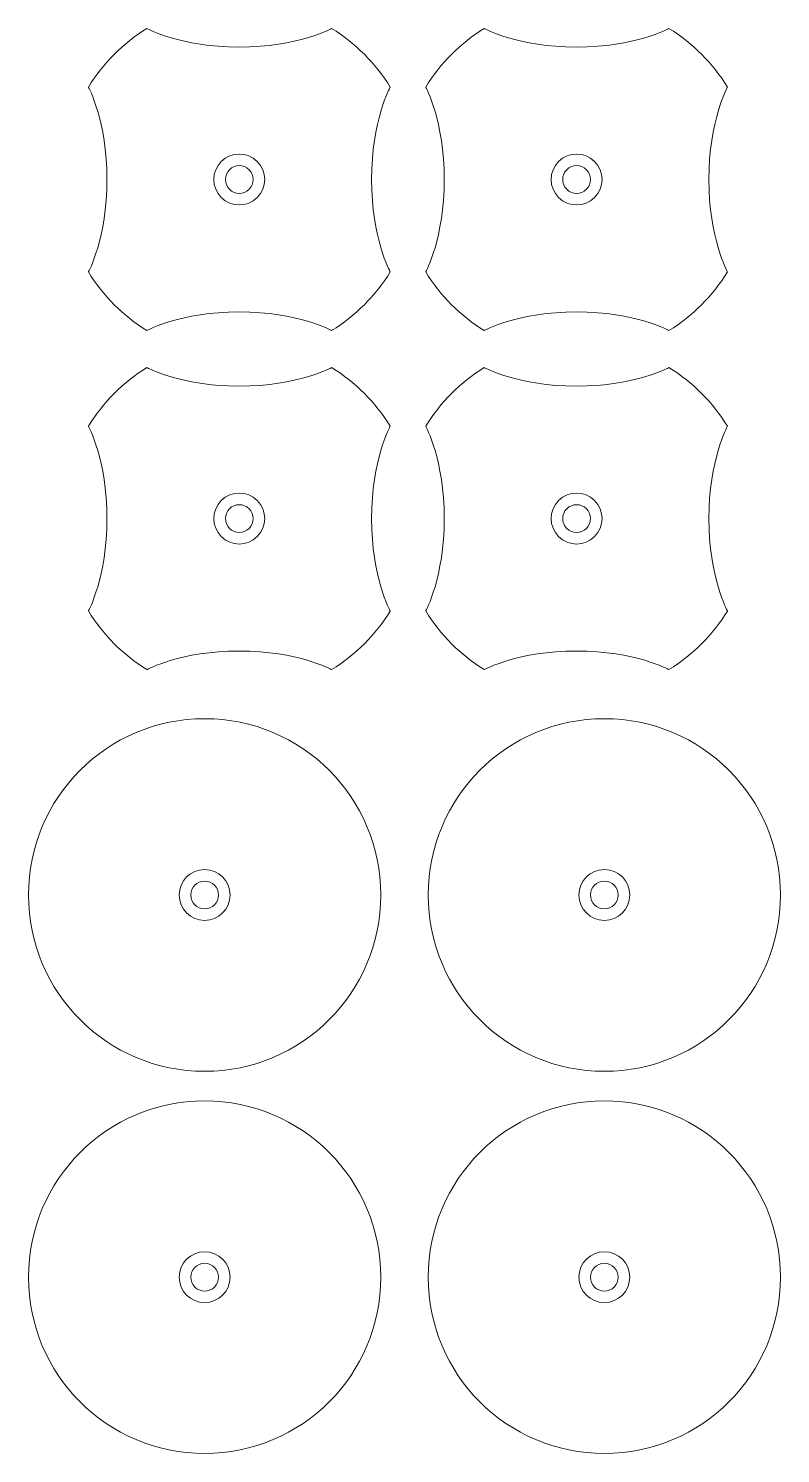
# Model space of a CAD drawing. Header units: inches. Extents: x -600 to 1443, y -822 to 226.
# Drawn here: x 982 to 1443, y -822 to 51 of the extents above; entities that cross this region are included whole.
import ezdxf

# ---------------------------------------------------------------- set-up
doc = ezdxf.new("R2010")
doc.units = ezdxf.units.IN
doc.header["$MEASUREMENT"] = 0
doc.layers.add('Layer 1', color=7, linetype='Continuous')

msp = doc.modelspace()

# ---------------------------------------------------------------- linework, layer by layer
at = {"layer": 'Layer 1', "color": 18, "lineweight": 18, "true_color": 0x010101}
for points, knots in [([(1203.93, 15.19), (1194.97, 29.79), (1182.65, 42.11), (1168.04, 51.07), (1168.04, 51.07), (1147.31, 39.69), (1111.43, 39.69), (1075.56, 39.69), (1054.83, 51.07), (1054.83, 51.07), (1040.22, 42.11), (1027.9, 29.79), (1018.94, 15.18), (1018.94, 15.18), (1018.94, 15.18), (1018.94, 15.18), (1018.94, 15.18), (1030.32, -5.55), (1030.32, -41.43), (1030.32, -77.3), (1018.95, -98.02), (1018.94, -98.03), (1027.9, -112.64), (1040.22, -124.96), (1054.83, -133.92), (1054.83, -133.92), (1075.56, -122.54), (1111.44, -122.54), (1147.31, -122.54), (1168.04, -133.92), (1168.04, -133.92), (1182.65, -124.96), (1194.97, -112.64), (1203.93, -98.04), (1203.93, -98.04), (1203.93, -98.03), (1203.93, -98.03), (1203.88, -97.95), (1192.55, -77.24), (1192.55, -41.43), (1192.54, -5.62), (1203.88, 15.1), (1203.93, 15.18), (1203.93, 15.18), (1203.93, 15.19), (1203.93, 15.19)], [0, 0, 0, 0, 1, 1, 1, 2, 2, 2, 3, 3, 3, 4, 4, 4, 5, 5, 5, 6, 6, 6, 7, 7, 7, 8, 8, 8, 9, 9, 9, 10, 10, 10, 11, 11, 11, 12, 12, 12, 13, 13, 13, 14, 14, 14, 15, 15, 15, 15]), ([(1410.71, 15.19), (1401.76, 29.79), (1389.44, 42.11), (1374.83, 51.07), (1374.83, 51.07), (1354.1, 39.69), (1318.22, 39.69), (1282.34, 39.69), (1261.62, 51.07), (1261.62, 51.07), (1247.01, 42.11), (1234.69, 29.79), (1225.73, 15.18), (1225.73, 15.18), (1225.73, 15.18), (1225.73, 15.18), (1225.73, 15.18), (1237.11, -5.55), (1237.11, -41.43), (1237.11, -77.3), (1225.73, -98.02), (1225.73, -98.03), (1234.69, -112.64), (1247.01, -124.96), (1261.62, -133.92), (1261.62, -133.92), (1282.34, -122.54), (1318.22, -122.54), (1354.1, -122.54), (1374.83, -133.92), (1374.83, -133.92), (1389.44, -124.96), (1401.75, -112.64), (1410.71, -98.04), (1410.71, -98.04), (1410.71, -98.03), (1410.71, -98.03), (1410.67, -97.95), (1399.33, -77.24), (1399.33, -41.43), (1399.33, -5.62), (1410.67, 15.1), (1410.71, 15.18), (1410.71, 15.18), (1410.71, 15.19), (1410.71, 15.19)], [0, 0, 0, 0, 1, 1, 1, 2, 2, 2, 3, 3, 3, 4, 4, 4, 5, 5, 5, 6, 6, 6, 7, 7, 7, 8, 8, 8, 9, 9, 9, 10, 10, 10, 11, 11, 11, 12, 12, 12, 13, 13, 13, 14, 14, 14, 15, 15, 15, 15]), ([(1122.46, -30.4), (1128.55, -36.49), (1128.55, -46.36), (1122.46, -52.45), (1116.37, -58.54), (1106.5, -58.54), (1100.41, -52.45), (1094.32, -46.36), (1094.32, -36.49), (1100.41, -30.4), (1106.5, -24.31), (1116.37, -24.31), (1122.46, -30.4)], [0, 0, 0, 0, 1, 1, 1, 2, 2, 2, 3, 3, 3, 4, 4, 4, 4]), ([(1329.25, -30.4), (1335.34, -36.49), (1335.34, -46.36), (1329.25, -52.45), (1323.16, -58.54), (1313.29, -58.54), (1307.2, -52.45), (1301.11, -46.36), (1301.11, -36.49), (1307.2, -30.4), (1313.29, -24.31), (1323.16, -24.31), (1329.25, -30.4)], [0, 0, 0, 0, 1, 1, 1, 2, 2, 2, 3, 3, 3, 4, 4, 4, 4]), ([(1117.45, -35.41), (1120.77, -38.73), (1120.77, -44.12), (1117.45, -47.44), (1114.13, -50.76), (1108.74, -50.76), (1105.42, -47.44), (1102.1, -44.12), (1102.1, -38.73), (1105.42, -35.41), (1108.74, -32.09), (1114.13, -32.09), (1117.45, -35.41)], [0, 0, 0, 0, 1, 1, 1, 2, 2, 2, 3, 3, 3, 4, 4, 4, 4]), ([(1324.24, -35.41), (1327.56, -38.73), (1327.56, -44.12), (1324.24, -47.44), (1320.92, -50.76), (1315.53, -50.76), (1312.21, -47.44), (1308.89, -44.12), (1308.89, -38.73), (1312.21, -35.41), (1315.53, -32.09), (1320.92, -32.09), (1324.24, -35.41)], [0, 0, 0, 0, 1, 1, 1, 2, 2, 2, 3, 3, 3, 4, 4, 4, 4]), ([(1203.93, -192.51), (1194.97, -177.9), (1182.65, -165.58), (1168.04, -156.63), (1168.04, -156.63), (1147.31, -168.01), (1111.43, -168.01), (1075.56, -168.01), (1054.83, -156.63), (1054.83, -156.63), (1040.22, -165.58), (1027.9, -177.9), (1018.94, -192.51), (1018.94, -192.51), (1018.94, -192.51), (1018.94, -192.51), (1018.94, -192.51), (1030.32, -213.24), (1030.32, -249.12), (1030.32, -284.99), (1018.95, -305.71), (1018.94, -305.72), (1027.9, -320.33), (1040.22, -332.65), (1054.83, -341.61), (1054.83, -341.61), (1075.56, -330.23), (1111.44, -330.23), (1147.31, -330.23), (1168.04, -341.61), (1168.04, -341.61), (1182.65, -332.65), (1194.97, -320.33), (1203.93, -305.73), (1203.93, -305.73), (1203.93, -305.72), (1203.93, -305.72), (1203.88, -305.64), (1192.55, -284.93), (1192.55, -249.12), (1192.54, -213.31), (1203.88, -192.6), (1203.93, -192.52), (1203.93, -192.52), (1203.93, -192.51), (1203.93, -192.51)], [0, 0, 0, 0, 1, 1, 1, 2, 2, 2, 3, 3, 3, 4, 4, 4, 5, 5, 5, 6, 6, 6, 7, 7, 7, 8, 8, 8, 9, 9, 9, 10, 10, 10, 11, 11, 11, 12, 12, 12, 13, 13, 13, 14, 14, 14, 15, 15, 15, 15]), ([(1410.71, -192.51), (1401.76, -177.9), (1389.44, -165.58), (1374.83, -156.63), (1374.83, -156.63), (1354.1, -168.01), (1318.22, -168.01), (1282.34, -168.01), (1261.62, -156.63), (1261.62, -156.63), (1247.01, -165.58), (1234.69, -177.9), (1225.73, -192.51), (1225.73, -192.51), (1225.73, -192.51), (1225.73, -192.51), (1225.73, -192.51), (1237.11, -213.24), (1237.11, -249.12), (1237.11, -284.99), (1225.73, -305.71), (1225.73, -305.72), (1234.69, -320.33), (1247.01, -332.65), (1261.62, -341.61), (1261.62, -341.61), (1282.34, -330.23), (1318.22, -330.23), (1354.1, -330.23), (1374.83, -341.61), (1374.83, -341.61), (1389.44, -332.65), (1401.75, -320.33), (1410.71, -305.73), (1410.71, -305.73), (1410.71, -305.72), (1410.71, -305.72), (1410.67, -305.64), (1399.33, -284.93), (1399.33, -249.12), (1399.33, -213.31), (1410.67, -192.6), (1410.71, -192.52), (1410.71, -192.52), (1410.71, -192.51), (1410.71, -192.51)], [0, 0, 0, 0, 1, 1, 1, 2, 2, 2, 3, 3, 3, 4, 4, 4, 5, 5, 5, 6, 6, 6, 7, 7, 7, 8, 8, 8, 9, 9, 9, 10, 10, 10, 11, 11, 11, 12, 12, 12, 13, 13, 13, 14, 14, 14, 15, 15, 15, 15]), ([(1122.46, -238.09), (1128.55, -244.18), (1128.55, -254.05), (1122.46, -260.14), (1116.37, -266.23), (1106.5, -266.23), (1100.41, -260.14), (1094.32, -254.05), (1094.32, -244.18), (1100.41, -238.09), (1106.5, -232.01), (1116.37, -232), (1122.46, -238.09)], [0, 0, 0, 0, 1, 1, 1, 2, 2, 2, 3, 3, 3, 4, 4, 4, 4]), ([(1329.25, -238.09), (1335.34, -244.18), (1335.34, -254.05), (1329.25, -260.14), (1323.16, -266.23), (1313.29, -266.23), (1307.2, -260.14), (1301.11, -254.05), (1301.11, -244.18), (1307.2, -238.09), (1313.29, -232.01), (1323.16, -232), (1329.25, -238.09)], [0, 0, 0, 0, 1, 1, 1, 2, 2, 2, 3, 3, 3, 4, 4, 4, 4]), ([(1117.45, -243.1), (1120.77, -246.42), (1120.77, -251.81), (1117.45, -255.13), (1114.13, -258.45), (1108.74, -258.45), (1105.42, -255.13), (1102.1, -251.81), (1102.1, -246.43), (1105.42, -243.1), (1108.74, -239.78), (1114.13, -239.78), (1117.45, -243.1)], [0, 0, 0, 0, 1, 1, 1, 2, 2, 2, 3, 3, 3, 4, 4, 4, 4]), ([(1324.24, -243.1), (1327.56, -246.42), (1327.56, -251.81), (1324.24, -255.13), (1320.92, -258.45), (1315.53, -258.45), (1312.21, -255.13), (1308.89, -251.81), (1308.89, -246.43), (1312.21, -243.1), (1315.53, -239.78), (1320.92, -239.78), (1324.24, -243.1)], [0, 0, 0, 0, 1, 1, 1, 2, 2, 2, 3, 3, 3, 4, 4, 4, 4]), ([(1198.18, -479.68), (1198.18, -539.32), (1149.82, -587.68), (1090.18, -587.68), (1030.53, -587.68), (982.18, -539.32), (982.18, -479.68), (982.18, -420.03), (1030.53, -371.68), (1090.18, -371.68), (1149.82, -371.68), (1198.18, -420.03), (1198.18, -479.68)], [0, 0, 0, 0, 1, 1, 1, 2, 2, 2, 3, 3, 3, 4, 4, 4, 4]), ([(1443.26, -479.68), (1443.26, -539.32), (1394.91, -587.68), (1335.26, -587.68), (1275.61, -587.68), (1227.26, -539.32), (1227.26, -479.68), (1227.26, -420.03), (1275.61, -371.68), (1335.26, -371.68), (1394.91, -371.68), (1443.26, -420.03), (1443.26, -479.68)], [0, 0, 0, 0, 1, 1, 1, 2, 2, 2, 3, 3, 3, 4, 4, 4, 4]), ([(1105.77, -479.68), (1105.77, -488.29), (1098.79, -495.27), (1090.18, -495.27), (1081.57, -495.27), (1074.59, -488.29), (1074.59, -479.68), (1074.59, -471.07), (1081.57, -464.09), (1090.18, -464.09), (1098.79, -464.09), (1105.77, -471.07), (1105.77, -479.68)], [0, 0, 0, 0, 1, 1, 1, 2, 2, 2, 3, 3, 3, 4, 4, 4, 4]), ([(1098.68, -479.68), (1098.68, -484.37), (1094.87, -488.18), (1090.18, -488.18), (1085.48, -488.18), (1081.67, -484.37), (1081.67, -479.68), (1081.67, -474.98), (1085.48, -471.17), (1090.18, -471.17), (1094.87, -471.17), (1098.68, -474.98), (1098.68, -479.68)], [0, 0, 0, 0, 1, 1, 1, 2, 2, 2, 3, 3, 3, 4, 4, 4, 4]), ([(1350.85, -479.68), (1350.85, -488.29), (1343.87, -495.27), (1335.26, -495.27), (1326.65, -495.27), (1319.67, -488.29), (1319.67, -479.68), (1319.67, -471.07), (1326.65, -464.09), (1335.26, -464.09), (1343.87, -464.09), (1350.85, -471.07), (1350.85, -479.68)], [0, 0, 0, 0, 1, 1, 1, 2, 2, 2, 3, 3, 3, 4, 4, 4, 4]), ([(1343.76, -479.68), (1343.76, -484.37), (1339.96, -488.18), (1335.26, -488.18), (1330.56, -488.18), (1326.75, -484.37), (1326.75, -479.68), (1326.75, -474.98), (1330.56, -471.17), (1335.26, -471.17), (1339.96, -471.17), (1343.76, -474.98), (1343.76, -479.68)], [0, 0, 0, 0, 1, 1, 1, 2, 2, 2, 3, 3, 3, 4, 4, 4, 4]), ([(1198.18, -713.78), (1198.18, -773.43), (1149.82, -821.78), (1090.18, -821.78), (1030.53, -821.78), (982.18, -773.43), (982.18, -713.78), (982.18, -654.13), (1030.53, -605.78), (1090.18, -605.78), (1149.82, -605.78), (1198.18, -654.13), (1198.18, -713.78)], [0, 0, 0, 0, 1, 1, 1, 2, 2, 2, 3, 3, 3, 4, 4, 4, 4]), ([(1443.26, -713.78), (1443.26, -773.43), (1394.91, -821.78), (1335.26, -821.78), (1275.61, -821.78), (1227.26, -773.43), (1227.26, -713.78), (1227.26, -654.13), (1275.61, -605.78), (1335.26, -605.78), (1394.91, -605.78), (1443.26, -654.13), (1443.26, -713.78)], [0, 0, 0, 0, 1, 1, 1, 2, 2, 2, 3, 3, 3, 4, 4, 4, 4]), ([(1105.77, -713.78), (1105.77, -722.39), (1098.79, -729.37), (1090.18, -729.37), (1081.57, -729.37), (1074.59, -722.39), (1074.59, -713.78), (1074.59, -705.17), (1081.57, -698.19), (1090.18, -698.19), (1098.79, -698.19), (1105.77, -705.17), (1105.77, -713.78)], [0, 0, 0, 0, 1, 1, 1, 2, 2, 2, 3, 3, 3, 4, 4, 4, 4]), ([(1350.85, -713.78), (1350.85, -722.39), (1343.87, -729.37), (1335.26, -729.37), (1326.65, -729.37), (1319.67, -722.39), (1319.67, -713.78), (1319.67, -705.17), (1326.65, -698.19), (1335.26, -698.19), (1343.87, -698.19), (1350.85, -705.17), (1350.85, -713.78)], [0, 0, 0, 0, 1, 1, 1, 2, 2, 2, 3, 3, 3, 4, 4, 4, 4]), ([(1098.68, -713.78), (1098.68, -718.48), (1094.87, -722.29), (1090.18, -722.29), (1085.48, -722.29), (1081.67, -718.48), (1081.67, -713.78), (1081.67, -709.08), (1085.48, -705.28), (1090.18, -705.28), (1094.87, -705.28), (1098.68, -709.08), (1098.68, -713.78)], [0, 0, 0, 0, 1, 1, 1, 2, 2, 2, 3, 3, 3, 4, 4, 4, 4]), ([(1343.76, -713.78), (1343.76, -718.48), (1339.96, -722.29), (1335.26, -722.29), (1330.56, -722.29), (1326.75, -718.48), (1326.75, -713.78), (1326.75, -709.08), (1330.56, -705.28), (1335.26, -705.28), (1339.96, -705.28), (1343.76, -709.08), (1343.76, -713.78)], [0, 0, 0, 0, 1, 1, 1, 2, 2, 2, 3, 3, 3, 4, 4, 4, 4])]:
    msp.add_open_spline(points, degree=3, knots=knots, dxfattribs=at)

doc.saveas('drawing.dxf')
